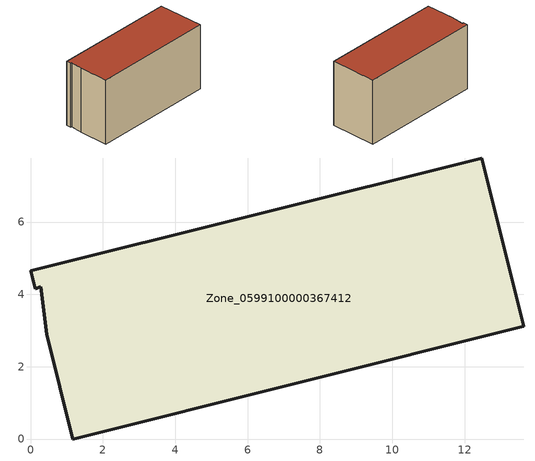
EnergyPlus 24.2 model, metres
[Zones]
Zone_0599100000367412
 floor ground (C_G): 0.44,2.9 0.27,4.21 0.12,4.16 0,4.66 12.48,7.77 13.64,3.11 1.16,0 z0
 wall outside (C_F): 1.16,0 13.64,3.11 12.48,7.77 0,4.66 0.12,4.16 0.27,4.21 0.44,2.9 1.16,0 z0:6.88
 roof outside (C_R): 0.44,2.9 1.16,0 13.64,3.11 12.48,7.77 0,4.66 0.12,4.16 0.27,4.21 z6.88
[BUILDING]
Pand.0599100000367412: North Axis=0; Terrain=City; Loads Convergence Tolerance Value=0.04; Temperature Convergence Tolerance Value=0.4; Solar Distribution=FullExterior; Maximum Number of Warmup Days=25; Minimum Number of Warmup Days=1
[Site:Location]
Rotterdam.The.Hague.AP_ZH_NLD Design_Conditions: Latitude=51.96; Longitude=4.45; Time Zone=1; Elevation=-4.5
[SITE:GROUNDTEMPERATURE:BUILDINGSURFACE]
18, 18, 18, 18, 18, 18, 18, 18, 18, 18, 18, 18
[MATERIAL] Thermal Absorptance=0.9; Solar Absorptance=0.7; Visible Absorptance=0.7
Name | Roughness | Thickness | Conductivity | Density | Specific Heat
G.TI.1992-2005 | MediumSmooth | 0.15 | 0.06 | 540 | 1210
F.TI.1992-2005 | Rough | 0.3 | 0.12 | 1920 | 840
R.TI.1992-2005 | MediumRough | 0.2 | 0.08 | 1500 | 1000
[CONSTRUCTION]
C_G: G.TI.1992-2005
C_F: F.TI.1992-2005
C_R: R.TI.1992-2005
[ZONE]
Zone_0599100000367412: Type=1; Multiplier=1; Ceiling Height=Autocalculate; Volume=Autocalculate; Floor Area=autocalculate; Part of Total Floor Area=Yes
[ZONEINFILTRATION:DESIGNFLOWRATE]
Infil_Zone_0599100000367412: Zone or ZoneList or Space or SpaceList=Zone_0599100000367412; Schedule=AlwaysOn; Design Flow Rate Calculation Method=Flow/Area; Flow Rate per Floor Area=0.0015; Constant Term Coefficient=1; Temperature Term Coefficient=0; Velocity Term Coefficient=0; Velocity Squared Term Coefficient=0
[HVACTEMPLATE:ZONE:IDEALLOADSAIRSYSTEM]
Zone_0599100000367412: Maximum Heating Supply Air Temperature=50; Minimum Cooling Supply Air Temperature=13; Maximum Heating Supply Air Humidity Ratio=0.0156; Minimum Cooling Supply Air Humidity Ratio=0.0077; Heating Limit=NoLimit; Cooling Limit=NoLimit; Dehumidification Control Type=ConstantSensibleHeatRatio; Cooling Sensible Heat Ratio=0.7; Dehumidification Setpoint=60; Humidification Control Type=None; Humidification Setpoint=30; Outdoor Air Method=None; Outdoor Air Flow Rate per Person=0.00944; Outdoor Air Flow Rate per Zone Floor Area=0; Outdoor Air Flow Rate per Zone=0; Demand Controlled Ventilation Type=None; Outdoor Air Economizer Type=NoEconomizer; Heat Recovery Type=None; Sensible Heat Recovery Effectiveness=0.7; Latent Heat Recovery Effectiveness=0.65
[ZONECONTROL:THERMOSTAT]
ThermostatControl_Zone_0599100000367412: Zone or ZoneList=Zone_0599100000367412; Control Type Schedule=DualSetpointControlType; Control 1=Thermostat_Zone_0599100000367412; Temperature Difference Between Cutout And Setpoint=0
[THERMOSTATSETPOINT:DUALSETPOINT]
Thermostat_Zone_0599100000367412: Heating Setpoint Temperature Schedule=HeatingSetpoint_Zone_0599100000367412; Cooling Setpoint Temperature Schedule=CoolingSetpoint_Zone_0599100000367412
[SCHEDULE:COMPACT]
HeatingSetpoint_Zone_0599100000367412: Through: 12/31, For: AllDays, Until: 24:00, 21
CoolingSetpoint_Zone_0599100000367412: Through: 12/31, For: AllDays, Until: 24:00, 24
DualSetpointControlType: Through: 12/31, For: AllDays, Until: 24:00, 4
AlwaysOn: Through: 12/31, For: AllDays, Until: 24:00, 1
